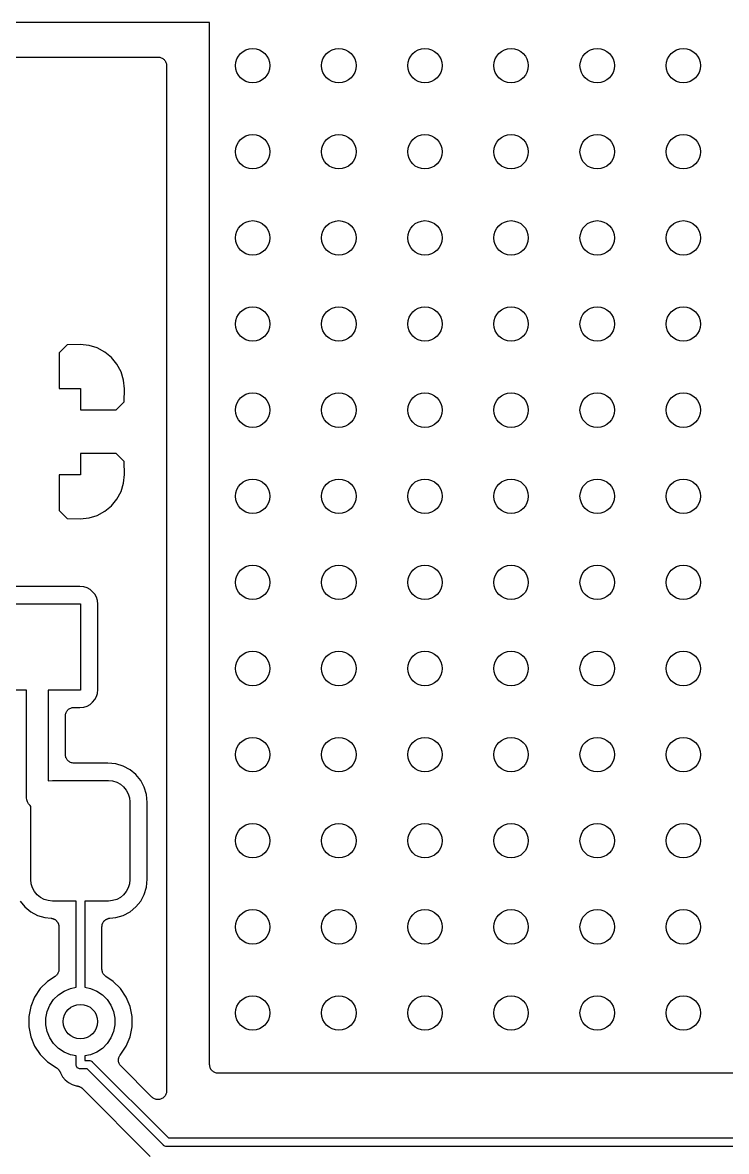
# Model space of a CAD drawing. Extents: x 73.2 to 146.9, y -82.5 to -28.5.
# Drawn here: x 115.83 to 124, y -62.61 to -49.5 of the extents above; entities that cross this region are included whole.
import ezdxf

# ---------------------------------------------------------------- set-up
doc = ezdxf.new("R2010")
doc.units = 0
doc.header["$MEASUREMENT"] = 0
doc.layers.add('BLACK', color=7, linetype='CONTINUOUS')

msp = doc.modelspace()

# ---------------------------------------------------------------- linework, layer by layer
at = {"layer": 'BLACK', "linetype": 'CONTINUOUS'}
for p, q in [((117.995, -49.5), (115.15, -49.5)), ((118, -49.5004), (117.995, -49.5)), ((118, -49.5049), (118, -49.5004)), ((118, -61.6), (118, -49.5049)), ((115.45, -49.9), (117.4, -49.9)), ((117.4, -49.9), (117.401, -49.9)), ((117.401, -49.9), (117.401, -49.9)), ((117.401, -49.9), (117.401, -49.9)), ((117.401, -49.9), (117.401, -49.9)), ((117.401, -49.9), (117.411, -49.9011)), ((117.411, -49.9011), (117.42, -49.902)), ((117.42, -49.902), (117.42, -49.9021)), ((117.42, -49.9021), (117.421, -49.9022)), ((117.421, -49.9022), (117.43, -49.905)), ((117.43, -49.905), (117.439, -49.9078)), ((117.439, -49.9078), (117.439, -49.908)), ((117.439, -49.908), (117.439, -49.9081)), ((117.439, -49.9081), (117.448, -49.9126)), ((117.448, -49.9126), (117.456, -49.9171)), ((117.456, -49.9171), (117.456, -49.9173)), ((117.456, -49.9173), (117.456, -49.9175)), ((117.456, -49.9175), (117.464, -49.9235)), ((117.464, -49.9235), (117.471, -49.9295)), ((117.471, -49.9295), (117.471, -49.9298)), ((117.471, -49.9298), (117.471, -49.93)), ((117.471, -49.93), (117.477, -49.9373)), ((117.477, -49.9373), (117.483, -49.9447)), ((117.483, -49.9447), (117.483, -49.945)), ((117.483, -49.945), (117.484, -49.9452)), ((117.484, -49.9452), (117.488, -49.9535)), ((117.488, -49.9535), (117.492, -49.9619)), ((117.492, -49.9619), (117.493, -49.9622)), ((117.493, -49.9622), (117.493, -49.9625)), ((117.493, -49.9625), (117.495, -49.9715)), ((117.495, -49.9715), (117.498, -49.9806)), ((117.498, -49.9806), (117.498, -49.9809)), ((117.498, -49.9809), (117.498, -49.9813)), ((117.498, -49.9813), (117.499, -49.9907)), ((117.499, -49.9907), (117.5, -50)), ((117.5, -50), (117.5, -61.905)), ((116.348, -53.2414), (116.254, -53.3354)), ((116.254, -53.3354), (116.254, -53.75)), ((116.496, -53.2391), (116.348, -53.2414)), ((116.6, -53.2494), (116.496, -53.2391)), ((116.695, -53.2784), (116.6, -53.2494)), ((116.784, -53.3256), (116.695, -53.2784)), ((116.861, -53.3891), (116.784, -53.3256)), ((116.924, -53.4664), (116.861, -53.3891)), ((116.972, -53.5547), (116.924, -53.4664)), ((117.001, -53.6504), (116.972, -53.5547)), ((117.011, -53.7541), (117.001, -53.6504)), ((116.254, -53.75), (116.5, -53.75)), ((116.5, -53.75), (116.5, -53.996)), ((117.009, -53.902), (117.011, -53.7541)), ((116.5, -53.996), (116.915, -53.996)), ((116.915, -53.996), (117.009, -53.902)), ((116.5, -54.504), (116.5, -54.75)), ((116.915, -54.504), (116.5, -54.504)), ((117.009, -54.598), (116.915, -54.504)), ((117.011, -54.7459), (117.009, -54.598)), ((116.5, -54.75), (116.254, -54.75)), ((116.254, -54.75), (116.254, -55.1646)), ((117.001, -54.8496), (117.011, -54.7459)), ((116.972, -54.9453), (117.001, -54.8496)), ((116.861, -55.1109), (116.924, -55.0336)), ((116.924, -55.0336), (116.972, -54.9453)), ((116.254, -55.1646), (116.348, -55.2586)), ((116.695, -55.2216), (116.784, -55.1744)), ((116.784, -55.1744), (116.861, -55.1109)), ((116.348, -55.2586), (116.496, -55.2609)), ((116.496, -55.2609), (116.6, -55.2506)), ((116.6, -55.2506), (116.695, -55.2216)), ((116.495, -56.0485), (115.505, -56.0485)), ((116.539, -56.0529), (116.495, -56.0485)), ((116.577, -56.0643), (116.539, -56.0529)), ((116.612, -56.0829), (116.577, -56.0643)), ((116.642, -56.1079), (116.612, -56.0829)), ((116.667, -56.1383), (116.642, -56.1079)), ((116.686, -56.1731), (116.667, -56.1383)), ((116.697, -56.2108), (116.686, -56.1731)), ((116.701, -56.2549), (116.697, -56.2108)), ((115.5, -56.25), (116.5, -56.25)), ((116.5, -56.25), (116.5, -57.25)), ((116.701, -57.2451), (116.701, -56.2549)), ((115.875, -57.25), (115.5, -57.25)), ((115.875, -58.4939), (115.875, -57.25)), ((116.5, -57.25), (116.125, -57.25)), ((116.125, -57.25), (116.125, -58.3052)), ((116.697, -57.2892), (116.701, -57.2451)), ((116.612, -57.4171), (116.642, -57.3921)), ((116.642, -57.3921), (116.667, -57.3617)), ((116.667, -57.3617), (116.686, -57.3269)), ((116.686, -57.3269), (116.697, -57.2892)), ((116.325, -57.5501), (116.326, -57.5408)), ((116.326, -57.5408), (116.327, -57.5313)), ((116.327, -57.5307), (116.33, -57.5217)), ((116.327, -57.531), (116.327, -57.5307)), ((116.327, -57.5313), (116.327, -57.531)), ((116.33, -57.5217), (116.333, -57.5127)), ((116.333, -57.5121), (116.338, -57.5038)), ((116.333, -57.5124), (116.333, -57.5121)), ((116.333, -57.5127), (116.333, -57.5124)), ((116.338, -57.5038), (116.342, -57.4955)), ((116.342, -57.495), (116.349, -57.4877)), ((116.342, -57.4953), (116.342, -57.495)), ((116.342, -57.4955), (116.342, -57.4953)), ((116.349, -57.4877), (116.355, -57.4805)), ((116.355, -57.48), (116.362, -57.4741)), ((116.355, -57.4803), (116.355, -57.48)), ((116.355, -57.4805), (116.355, -57.4803)), ((116.362, -57.4741), (116.37, -57.4682)), ((116.37, -57.4678), (116.379, -57.4634)), ((116.37, -57.468), (116.37, -57.4678)), ((116.37, -57.4682), (116.37, -57.468)), ((116.379, -57.4634), (116.387, -57.459)), ((116.387, -57.4589), (116.388, -57.4587)), ((116.387, -57.459), (116.387, -57.4589)), ((116.388, -57.4587), (116.397, -57.4561)), ((116.397, -57.4561), (116.406, -57.4534)), ((116.406, -57.4532), (116.416, -57.4524)), ((116.406, -57.4533), (116.406, -57.4532)), ((116.406, -57.4534), (116.406, -57.4533)), ((116.416, -57.4524), (116.425, -57.4515)), ((116.425, -57.4515), (116.495, -57.4515)), ((116.495, -57.4515), (116.539, -57.4471)), ((116.539, -57.4471), (116.577, -57.4357)), ((116.577, -57.4357), (116.612, -57.4171)), ((116.325, -57.5507), (116.325, -57.5501)), ((116.325, -57.5508), (116.325, -57.5507)), ((116.325, -57.5515), (116.325, -57.5508)), ((116.325, -57.5508), (116.325, -57.5508)), ((116.325, -57.9985), (116.325, -57.5515)), ((116.326, -58.0078), (116.325, -57.9985)), ((116.327, -58.0173), (116.326, -58.0078)), ((116.327, -58.0176), (116.327, -58.0173)), ((116.327, -58.018), (116.327, -58.0176)), ((116.33, -58.027), (116.327, -58.018)), ((116.332, -58.036), (116.33, -58.027)), ((116.332, -58.0363), (116.332, -58.036)), ((116.333, -58.0367), (116.332, -58.0363)), ((116.337, -58.045), (116.333, -58.0367)), ((116.341, -58.0533), (116.337, -58.045)), ((116.342, -58.0536), (116.341, -58.0533)), ((116.342, -58.0539), (116.342, -58.0536)), ((116.348, -58.0612), (116.342, -58.0539)), ((116.354, -58.0685), (116.348, -58.0612)), ((116.354, -58.0687), (116.354, -58.0685)), ((116.354, -58.069), (116.354, -58.0687)), ((116.361, -58.075), (116.354, -58.069)), ((116.369, -58.0811), (116.361, -58.075)), ((116.369, -58.0812), (116.369, -58.0811)), ((116.369, -58.0815), (116.369, -58.0812)), ((116.377, -58.0859), (116.369, -58.0815)), ((116.386, -58.0905), (116.377, -58.0859)), ((116.386, -58.0906), (116.386, -58.0905)), ((116.386, -58.0907), (116.386, -58.0906)), ((116.395, -58.0935), (116.386, -58.0907)), ((116.404, -58.0964), (116.395, -58.0935)), ((116.405, -58.0964), (116.404, -58.0964)), ((116.405, -58.0965), (116.405, -58.0964)), ((116.414, -58.0975), (116.405, -58.0965)), ((116.424, -58.0985), (116.414, -58.0975)), ((116.425, -58.0985), (116.424, -58.0985)), ((116.424, -58.0985), (116.424, -58.0985)), ((116.424, -58.0985), (116.424, -58.0985)), ((116.424, -58.0985), (116.424, -58.0985)), ((116.82, -58.0985), (116.425, -58.0985)), ((116.913, -58.1077), (116.82, -58.0985)), ((116.998, -58.1334), (116.913, -58.1077)), ((117.076, -58.175), (116.998, -58.1334)), ((117.144, -58.2311), (117.076, -58.175)), ((116.125, -58.3052), (116.126, -58.3048)), ((116.126, -58.3048), (116.175, -58.3)), ((116.175, -58.3), (116.825, -58.3)), ((116.825, -58.3), (116.874, -58.3048)), ((116.874, -58.3048), (116.921, -58.319)), ((116.921, -58.319), (116.964, -58.3421)), ((117.2, -58.2995), (117.144, -58.2311)), ((117.242, -58.3774), (117.2, -58.2995)), ((116.964, -58.3421), (117.002, -58.3732)), ((117.002, -58.3732), (117.033, -58.4111)), ((117.033, -58.4111), (117.056, -58.4543)), ((117.056, -58.4543), (117.07, -58.5012)), ((117.267, -58.462), (117.242, -58.3774)), ((115.874, -58.5), (115.875, -58.4939)), ((115.877, -58.5245), (115.874, -58.5)), ((115.884, -58.5481), (115.877, -58.5245)), ((115.896, -58.5698), (115.884, -58.5481)), ((115.907, -58.5832), (115.896, -58.5698)), ((115.911, -58.5888), (115.907, -58.5832)), ((115.916, -58.5927), (115.911, -58.5888)), ((117.07, -58.5012), (117.075, -58.55)), ((117.075, -58.55), (117.075, -59.45)), ((117.276, -58.5549), (117.267, -58.462)), ((117.276, -59.4451), (117.276, -58.5549)), ((115.925, -58.6018), (115.916, -58.5927)), ((115.925, -59.45), (115.925, -58.6018)), ((115.93, -59.4988), (115.925, -59.45)), ((115.944, -59.5457), (115.93, -59.4988)), ((117.07, -59.4988), (117.056, -59.5457)), ((117.075, -59.45), (117.07, -59.4988)), ((117.267, -59.538), (117.276, -59.4451)), ((115.967, -59.5889), (115.944, -59.5457)), ((115.998, -59.6268), (115.967, -59.5889)), ((116.036, -59.6579), (115.998, -59.6268)), ((117.002, -59.6268), (116.964, -59.6579)), ((117.033, -59.5889), (117.002, -59.6268)), ((117.056, -59.5457), (117.033, -59.5889)), ((117.2, -59.7005), (117.242, -59.6226)), ((117.242, -59.6226), (117.267, -59.538)), ((115.8, -59.7005), (115.856, -59.7689)), ((115.856, -59.7689), (115.924, -59.825)), ((116.079, -59.681), (116.036, -59.6579)), ((116.126, -59.6952), (116.079, -59.681)), ((116.175, -59.7), (116.126, -59.6952)), ((116.45, -59.7), (116.175, -59.7)), ((116.45, -60.7021), (116.45, -59.7)), ((116.825, -59.7), (116.55, -59.7)), ((116.55, -59.7), (116.55, -60.7021)), ((116.874, -59.6952), (116.825, -59.7)), ((116.921, -59.681), (116.874, -59.6952)), ((116.964, -59.6579), (116.921, -59.681)), ((117.076, -59.825), (117.144, -59.7689)), ((117.144, -59.7689), (117.2, -59.7005)), ((115.924, -59.825), (116.002, -59.8666)), ((116.002, -59.8666), (116.087, -59.8923)), ((116.087, -59.8923), (116.16, -59.8995)), ((116.16, -59.8995), (116.161, -59.8996)), ((116.161, -59.8996), (116.166, -59.9006)), ((116.166, -59.9006), (116.17, -59.901)), ((116.826, -59.9022), (116.831, -59.9008)), ((116.831, -59.9008), (116.836, -59.9003)), ((116.836, -59.9003), (116.84, -59.8995)), ((116.84, -59.8995), (116.913, -59.8923)), ((116.913, -59.8923), (116.998, -59.8666)), ((116.998, -59.8666), (117.076, -59.825)), ((116.17, -59.901), (116.175, -59.9026)), ((116.175, -59.9026), (116.18, -59.9037)), ((116.18, -59.9037), (116.184, -59.9055)), ((116.184, -59.9055), (116.189, -59.9068)), ((116.189, -59.9068), (116.193, -59.9093)), ((116.193, -59.9093), (116.198, -59.9114)), ((116.198, -59.9114), (116.202, -59.9139)), ((116.202, -59.9139), (116.206, -59.9161)), ((116.206, -59.9161), (116.21, -59.9194)), ((116.21, -59.9194), (116.214, -59.9224)), ((116.214, -59.9224), (116.217, -59.9256)), ((116.217, -59.9256), (116.221, -59.9285)), ((116.221, -59.9285), (116.224, -59.9326)), ((116.224, -59.9326), (116.228, -59.9364)), ((116.228, -59.9364), (116.23, -59.9401)), ((116.23, -59.9401), (116.233, -59.9436)), ((116.233, -59.9436), (116.236, -59.9483)), ((116.236, -59.9483), (116.239, -59.9527)), ((116.239, -59.9527), (116.24, -59.9569)), ((116.24, -59.9569), (116.242, -59.9609)), ((116.242, -59.9609), (116.244, -59.9659)), ((116.244, -59.9659), (116.246, -59.9708)), ((116.246, -59.9708), (116.247, -59.9752)), ((116.247, -59.9752), (116.248, -59.9796)), ((116.248, -59.9796), (116.249, -59.9848)), ((116.249, -59.9848), (116.25, -59.99)), ((116.25, -59.99), (116.25, -59.9945)), ((116.25, -59.9945), (116.25, -59.999)), ((116.25, -59.999), (116.25, -60.492)), ((116.75, -59.9976), (116.751, -59.9931)), ((116.75, -59.999), (116.75, -59.9976)), ((116.75, -60.492), (116.75, -59.999)), ((116.751, -59.9886), (116.752, -59.9834)), ((116.751, -59.9931), (116.751, -59.9886)), ((116.752, -59.9782), (116.754, -59.9739)), ((116.752, -59.9834), (116.752, -59.9782)), ((116.754, -59.9695), (116.756, -59.9646)), ((116.754, -59.9739), (116.754, -59.9695)), ((116.756, -59.9646), (116.758, -59.9596)), ((116.758, -59.9596), (116.76, -59.9556)), ((116.76, -59.9556), (116.762, -59.9515)), ((116.762, -59.9515), (116.765, -59.9471)), ((116.765, -59.9471), (116.767, -59.9425)), ((116.767, -59.9425), (116.77, -59.939)), ((116.77, -59.939), (116.773, -59.9353)), ((116.773, -59.9353), (116.777, -59.9316)), ((116.777, -59.9316), (116.78, -59.9275)), ((116.78, -59.9275), (116.784, -59.9247)), ((116.784, -59.9247), (116.787, -59.9215)), ((116.787, -59.9215), (116.791, -59.9186)), ((116.791, -59.9186), (116.795, -59.9153)), ((116.795, -59.9153), (116.799, -59.9132)), ((116.799, -59.9132), (116.803, -59.9107)), ((116.803, -59.9107), (116.808, -59.9087)), ((116.808, -59.9087), (116.813, -59.9063)), ((116.813, -59.9063), (116.817, -59.905)), ((116.817, -59.905), (116.821, -59.9033)), ((116.821, -59.9033), (116.826, -59.9022)), ((116.227, -60.5555), (116.221, -60.5628)), ((116.233, -60.5485), (116.227, -60.5555)), ((116.237, -60.5395), (116.233, -60.5477)), ((116.233, -60.5477), (116.233, -60.5481)), ((116.233, -60.5481), (116.233, -60.5485)), ((116.242, -60.5314), (116.237, -60.5395)), ((116.245, -60.5217), (116.242, -60.5305)), ((116.242, -60.5305), (116.242, -60.5309)), ((116.242, -60.5309), (116.242, -60.5314)), ((116.248, -60.5128), (116.245, -60.5217)), ((116.249, -60.5026), (116.248, -60.5118)), ((116.248, -60.5118), (116.248, -60.5123)), ((116.248, -60.5123), (116.248, -60.5128)), ((116.25, -60.4934), (116.249, -60.5026)), ((116.25, -60.492), (116.25, -60.4924)), ((116.25, -60.4924), (116.25, -60.4924)), ((116.25, -60.4924), (116.25, -60.4924)), ((116.25, -60.4924), (116.25, -60.4934)), ((116.751, -60.5013), (116.75, -60.492)), ((116.752, -60.5105), (116.751, -60.5013)), ((116.752, -60.5109), (116.752, -60.5105)), ((116.752, -60.5114), (116.752, -60.5109)), ((116.755, -60.5203), (116.752, -60.5114)), ((116.757, -60.5292), (116.755, -60.5203)), ((116.757, -60.5296), (116.757, -60.5292)), ((116.758, -60.5301), (116.757, -60.5296)), ((116.762, -60.5383), (116.758, -60.5301)), ((116.766, -60.5465), (116.762, -60.5383)), ((116.766, -60.5469), (116.766, -60.5465)), ((116.767, -60.5473), (116.766, -60.5469)), ((116.773, -60.5545), (116.767, -60.5473)), ((116.778, -60.5618), (116.773, -60.5545)), ((116.118, -60.6339), (116.034, -60.7175)), ((116.206, -60.5751), (116.118, -60.6339)), ((116.213, -60.5692), (116.206, -60.5751)), ((116.22, -60.5634), (116.213, -60.5692)), ((116.221, -60.5628), (116.22, -60.5631)), ((116.22, -60.5631), (116.22, -60.5634)), ((116.779, -60.5621), (116.778, -60.5618)), ((116.779, -60.5624), (116.779, -60.5621)), ((116.786, -60.5683), (116.779, -60.5624)), ((116.793, -60.5743), (116.786, -60.5683)), ((116.794, -60.5749), (116.793, -60.5743)), ((116.794, -60.5751), (116.794, -60.5749)), ((116.794, -60.5749), (116.794, -60.5749)), ((116.794, -60.5749), (116.794, -60.5749)), ((116.882, -60.6339), (116.794, -60.5751)), ((116.966, -60.7175), (116.882, -60.6339)), ((115.968, -60.8158), (115.923, -60.925)), ((116.034, -60.7175), (115.968, -60.8158)), ((116.189, -60.845), (116.245, -60.7893)), ((116.245, -60.7893), (116.311, -60.7455)), ((116.311, -60.7455), (116.383, -60.7154)), ((116.383, -60.7154), (116.45, -60.7021)), ((116.55, -60.7021), (116.617, -60.7154)), ((116.617, -60.7154), (116.689, -60.7455)), ((116.689, -60.7455), (116.755, -60.7893)), ((116.755, -60.7893), (116.811, -60.845)), ((117.032, -60.8158), (116.966, -60.7175)), ((117.077, -60.925), (117.032, -60.8158)), ((115.923, -60.925), (115.9, -61.0409)), ((116.115, -60.9833), (116.146, -60.9105)), ((116.146, -60.9105), (116.189, -60.845)), ((116.811, -60.845), (116.854, -60.9105)), ((116.854, -60.9105), (116.885, -60.9833)), ((117.1, -61.0409), (117.077, -60.925)), ((115.9, -61.0409), (115.9, -61.1591)), ((116.1, -61.0606), (116.115, -60.9833)), ((116.1, -61.1394), (116.1, -61.0606)), ((116.885, -60.9833), (116.9, -61.0606)), ((116.9, -61.0606), (116.9, -61.1394)), ((117.1, -61.1591), (117.1, -61.0409)), ((115.9, -61.1591), (115.923, -61.275)), ((116.115, -61.2167), (116.1, -61.1394)), ((116.9, -61.1394), (116.885, -61.2167)), ((117.077, -61.275), (117.1, -61.1591)), ((115.923, -61.275), (115.968, -61.3842)), ((116.146, -61.2895), (116.115, -61.2167)), ((116.189, -61.355), (116.146, -61.2895)), ((116.854, -61.2895), (116.811, -61.355)), ((116.885, -61.2167), (116.854, -61.2895)), ((117.032, -61.3842), (117.077, -61.275)), ((115.968, -61.3842), (116.034, -61.4825)), ((116.245, -61.4107), (116.189, -61.355)), ((116.311, -61.4545), (116.245, -61.4107)), ((116.383, -61.4846), (116.311, -61.4545)), ((116.689, -61.4545), (116.617, -61.4846)), ((116.755, -61.4107), (116.689, -61.4545)), ((116.811, -61.355), (116.755, -61.4107)), ((116.962, -61.4888), (117.032, -61.3842)), ((116.034, -61.4825), (116.118, -61.566)), ((116.118, -61.566), (116.218, -61.6332)), ((116.45, -61.4979), (116.383, -61.4846)), ((116.45, -61.5976), (116.45, -61.4979)), ((116.45, -61.6), (116.45, -61.5976)), ((116.451, -61.6098), (116.45, -61.6)), ((116.617, -61.4846), (116.55, -61.4979)), ((116.55, -61.4979), (116.55, -61.55)), ((116.55, -61.55), (116.598, -61.55)), ((116.598, -61.55), (116.6, -61.5498)), ((116.6, -61.5498), (116.602, -61.55)), ((116.602, -61.55), (116.602, -61.55)), ((116.602, -61.55), (116.61, -61.5507)), ((116.61, -61.5507), (116.619, -61.5536)), ((116.619, -61.5536), (116.628, -61.5582)), ((116.628, -61.5582), (116.636, -61.5645)), ((116.636, -61.5645), (116.637, -61.5664)), ((116.637, -61.5664), (117.521, -62.45)), ((116.942, -61.5464), (116.943, -61.5371)), ((116.942, -61.5468), (116.942, -61.5464)), ((116.942, -61.5471), (116.942, -61.5468)), ((116.943, -61.5566), (116.942, -61.5471)), ((116.943, -61.5371), (116.944, -61.5277)), ((116.944, -61.5659), (116.943, -61.5566)), ((116.944, -61.5277), (116.945, -61.5274)), ((116.944, -61.5662), (116.944, -61.5659)), ((116.944, -61.5666), (116.944, -61.5662)), ((116.947, -61.5756), (116.944, -61.5666)), ((116.945, -61.527), (116.947, -61.5181)), ((116.945, -61.5274), (116.945, -61.527)), ((116.947, -61.5181), (116.95, -61.5091)), ((116.95, -61.5846), (116.947, -61.5756)), ((116.95, -61.5084), (116.955, -61.5001)), ((116.95, -61.5087), (116.95, -61.5084)), ((116.95, -61.5091), (116.95, -61.5087)), ((116.95, -61.5849), (116.95, -61.5846)), ((116.95, -61.5853), (116.95, -61.5849)), ((116.954, -61.5936), (116.95, -61.5853)), ((116.959, -61.602), (116.954, -61.5936)), ((116.955, -61.5001), (116.959, -61.4919)), ((116.959, -61.4919), (116.96, -61.4916)), ((116.959, -61.6022), (116.959, -61.602)), ((116.959, -61.6025), (116.959, -61.6022)), ((116.965, -61.6098), (116.959, -61.6025)), ((116.96, -61.4913), (116.962, -61.4888)), ((116.96, -61.4916), (116.96, -61.4913)), ((118.001, -61.6093), (118, -61.6)), ((116.218, -61.6332), (116.219, -61.6334)), ((116.219, -61.6334), (116.223, -61.6364)), ((116.223, -61.6364), (116.228, -61.639)), ((116.228, -61.639), (116.231, -61.6419)), ((116.231, -61.6419), (116.235, -61.6443)), ((116.235, -61.6443), (116.239, -61.6481)), ((116.239, -61.6481), (116.243, -61.6516)), ((116.243, -61.6516), (116.245, -61.655)), ((116.245, -61.655), (116.248, -61.6581)), ((116.248, -61.6581), (116.251, -61.6626)), ((116.251, -61.6626), (116.255, -61.6668)), ((116.255, -61.6668), (116.257, -61.6707)), ((116.257, -61.6707), (116.259, -61.6744)), ((116.259, -61.6744), (116.261, -61.6794)), ((116.261, -61.6794), (116.264, -61.6841)), ((116.264, -61.6841), (116.265, -61.6883)), ((116.265, -61.6883), (116.267, -61.6924)), ((116.267, -61.6924), (116.268, -61.6961)), ((116.268, -61.6961), (116.291, -61.7396)), ((116.454, -61.6192), (116.451, -61.6098)), ((116.458, -61.6279), (116.454, -61.6192)), ((116.463, -61.6336), (116.458, -61.6279)), ((116.464, -61.6355), (116.463, -61.6336)), ((116.472, -61.6418), (116.464, -61.6355)), ((116.481, -61.6464), (116.472, -61.6418)), ((116.49, -61.6493), (116.481, -61.6464)), ((116.5, -61.6502), (116.49, -61.6493)), ((116.502, -61.65), (116.5, -61.6502)), ((116.579, -61.65), (116.502, -61.65)), ((117.463, -62.5336), (116.579, -61.65)), ((116.971, -61.6172), (116.965, -61.6098)), ((116.971, -61.6177), (116.971, -61.6172)), ((116.972, -61.6182), (116.971, -61.6177)), ((116.971, -61.6177), (116.971, -61.6177)), ((116.971, -61.6177), (116.971, -61.6177)), ((117.329, -61.9757), (116.972, -61.6182)), ((118.002, -61.6187), (118.001, -61.6093)), ((118.002, -61.6191), (118.002, -61.6187)), ((118.002, -61.6194), (118.002, -61.6191)), ((118.005, -61.6285), (118.002, -61.6194)), ((118.007, -61.6375), (118.005, -61.6285)), ((118.007, -61.6378), (118.007, -61.6375)), ((118.008, -61.6381), (118.007, -61.6378)), ((118.012, -61.6464), (118.008, -61.6381)), ((118.016, -61.6548), (118.012, -61.6464)), ((118.017, -61.655), (118.016, -61.6548)), ((118.017, -61.6553), (118.017, -61.655)), ((118.023, -61.6627), (118.017, -61.6553)), ((118.029, -61.67), (118.023, -61.6627)), ((118.029, -61.6702), (118.029, -61.67)), ((118.029, -61.6705), (118.029, -61.6702)), ((118.036, -61.6765), (118.029, -61.6705)), ((118.044, -61.6825), (118.036, -61.6765)), ((118.044, -61.6827), (118.044, -61.6825)), ((118.044, -61.6829), (118.044, -61.6827)), ((118.052, -61.6874), (118.044, -61.6829)), ((118.061, -61.6919), (118.052, -61.6874)), ((118.061, -61.692), (118.061, -61.6919)), ((118.061, -61.6922), (118.061, -61.692)), ((118.07, -61.695), (118.061, -61.6922)), ((118.079, -61.6978), (118.07, -61.695)), ((118.08, -61.6979), (118.079, -61.6978)), ((118.08, -61.698), (118.08, -61.6979)), ((118.089, -61.6989), (118.08, -61.698)), ((118.099, -61.7), (118.089, -61.6989)), ((118.1, -61.7), (118.099, -61.7)), ((118.099, -61.7), (118.099, -61.7)), ((118.099, -61.7), (118.099, -61.7)), ((118.099, -61.7), (118.099, -61.7)), ((133, -61.7), (118.1, -61.7)), ((116.291, -61.7396), (116.322, -61.7776)), ((116.322, -61.7776), (116.36, -61.8089)), ((116.36, -61.8089), (116.404, -61.8321)), ((116.404, -61.8321), (116.451, -61.8464)), ((116.451, -61.8464), (116.462, -61.8474)), ((116.462, -61.8474), (116.463, -61.8476)), ((116.463, -61.8476), (116.467, -61.8485)), ((116.467, -61.8485), (116.472, -61.8489)), ((116.472, -61.8489), (116.477, -61.8505)), ((116.477, -61.8505), (116.482, -61.8517)), ((116.482, -61.8517), (116.486, -61.8534)), ((116.486, -61.8534), (116.49, -61.8546)), ((116.49, -61.8546), (116.495, -61.8572)), ((116.495, -61.8572), (116.5, -61.8594)), ((116.5, -61.8594), (116.504, -61.8618)), ((116.504, -61.8618), (116.508, -61.8639)), ((116.508, -61.8639), (116.512, -61.8673)), ((116.512, -61.8673), (116.516, -61.8704)), ((116.516, -61.8704), (116.519, -61.8735)), ((116.519, -61.8735), (116.523, -61.8763)), ((116.523, -61.8763), (117.311, -62.6646)), ((117.337, -61.9819), (117.329, -61.9757)), ((117.344, -61.9879), (117.337, -61.9819)), ((117.344, -61.988), (117.344, -61.9879)), ((117.344, -61.9881), (117.344, -61.988)), ((117.353, -61.9927), (117.344, -61.9881)), ((117.361, -61.9972), (117.353, -61.9927)), ((117.361, -61.9973), (117.361, -61.9972)), ((117.362, -61.9973), (117.361, -61.9973)), ((117.371, -62.0001), (117.362, -61.9973)), ((117.437, -61.9977), (117.428, -62.0005)), ((117.438, -61.9977), (117.437, -61.9977)), ((117.446, -61.9931), (117.438, -61.9976)), ((117.438, -61.9976), (117.438, -61.9977)), ((117.455, -61.9887), (117.446, -61.9931)), ((117.463, -61.9824), (117.455, -61.9885)), ((117.455, -61.9885), (117.455, -61.9886)), ((117.455, -61.9886), (117.455, -61.9887)), ((117.47, -61.9765), (117.463, -61.9824)), ((117.476, -61.9688), (117.47, -61.9762)), ((117.47, -61.9762), (117.47, -61.9763)), ((117.47, -61.9763), (117.47, -61.9765)), ((117.483, -61.9615), (117.476, -61.9688)), ((117.487, -61.953), (117.483, -61.9612)), ((117.483, -61.9612), (117.483, -61.9614)), ((117.483, -61.9614), (117.483, -61.9615)), ((117.492, -61.9444), (117.487, -61.953)), ((117.495, -61.9353), (117.492, -61.9441)), ((117.492, -61.9441), (117.492, -61.9442)), ((117.492, -61.9442), (117.492, -61.9444)), ((117.498, -61.9258), (117.495, -61.9353)), ((117.499, -61.916), (117.498, -61.9255)), ((117.498, -61.9255), (117.498, -61.9256)), ((117.498, -61.9256), (117.498, -61.9258)), ((117.5, -61.9064), (117.499, -61.916)), ((117.5, -61.905), (117.5, -61.9061)), ((117.5, -61.9061), (117.5, -61.9061)), ((117.5, -61.9061), (117.5, -61.9061)), ((117.5, -61.9061), (117.5, -61.9064)), ((117.38, -62.003), (117.371, -62.0001)), ((117.38, -62.0031), (117.38, -62.003)), ((117.38, -62.003), (117.38, -62.003)), ((117.39, -62.004), (117.38, -62.0031)), ((117.399, -62.005), (117.39, -62.004)), ((117.4, -62.005), (117.399, -62.005)), ((117.399, -62.005), (117.399, -62.005)), ((117.409, -62.0041), (117.4, -62.005)), ((117.419, -62.0033), (117.409, -62.0041)), ((117.428, -62.0005), (117.419, -62.0032)), ((117.419, -62.0032), (117.419, -62.0032)), ((117.419, -62.0032), (117.419, -62.0033)), ((117.521, -62.45), (132.979, -62.45)), ((117.464, -62.5355), (117.463, -62.5336)), ((117.466, -62.5371), (117.464, -62.5355)), ((117.472, -62.5418), (117.466, -62.5371)), ((117.481, -62.5464), (117.472, -62.5418)), ((117.49, -62.5493), (117.481, -62.5464)), ((117.481, -62.5464), (117.481, -62.5464)), ((117.498, -62.55), (117.49, -62.5493)), ((117.5, -62.5502), (117.498, -62.55)), ((117.498, -62.55), (117.498, -62.55)), ((117.502, -62.55), (117.5, -62.5502)), ((132.998, -62.55), (117.502, -62.55))]:
    msp.add_line(p, q, dxfattribs=at)
at = {"layer": 'BLACK'}
for centre in [(118.5, -50), (119.5, -50), (120.5, -50), (121.5, -50), (122.5, -50), (123.5, -50), (118.5, -51), (119.5, -51), (120.5, -51), (121.5, -51), (122.5, -51), (123.5, -51), (118.5, -52), (119.5, -52), (120.5, -52), (121.5, -52), (122.5, -52), (123.5, -52), (118.5, -53), (119.5, -53), (120.5, -53), (121.5, -53), (122.5, -53), (123.5, -53), (118.5, -54), (119.5, -54), (120.5, -54), (121.5, -54), (122.5, -54), (123.5, -54), (118.5, -55), (119.5, -55), (120.5, -55), (121.5, -55), (122.5, -55), (123.5, -55), (118.5, -56), (119.5, -56), (120.5, -56), (121.5, -56), (122.5, -56), (123.5, -56), (118.5, -57), (119.5, -57), (120.5, -57), (121.5, -57), (122.5, -57), (123.5, -57), (118.5, -58), (119.5, -58), (120.5, -58), (121.5, -58), (122.5, -58), (123.5, -58), (118.5, -59), (119.5, -59), (120.5, -59), (121.5, -59), (122.5, -59), (123.5, -59), (118.5, -60), (119.5, -60), (120.5, -60), (121.5, -60), (122.5, -60), (123.5, -60), (118.5, -61), (119.5, -61), (120.5, -61), (121.5, -61), (122.5, -61), (123.5, -61), (116.5, -61.1)]:
    msp.add_circle(centre, 0.2, dxfattribs=at)

doc.saveas('drawing.dxf')
